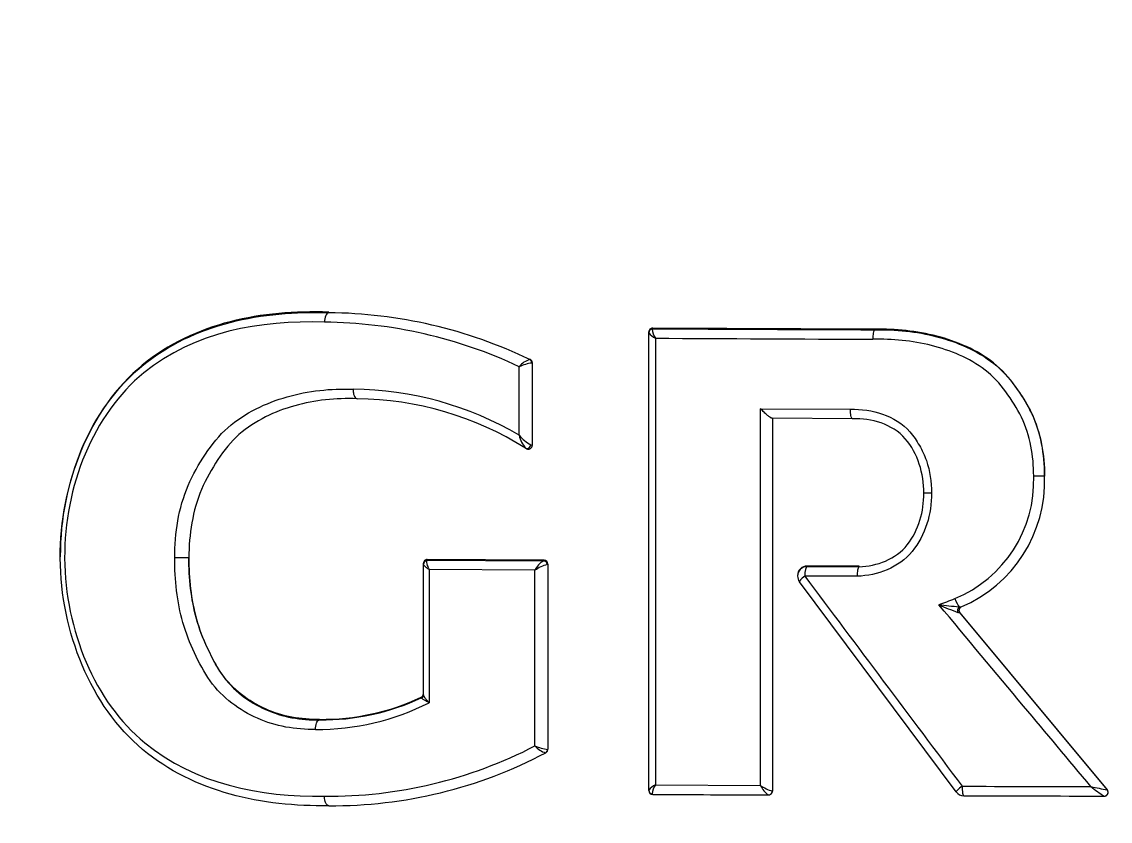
# Model space of a CAD drawing. Header units: centimetres. Extents: x -1797 to 2001, y -8788 to 1856.
# Drawn here: x 1075.244 to 1075.818, y 967.241 to 967.662 of the extents above; entities that cross this region are included whole.
import ezdxf

# ---------------------------------------------------------------- set-up
doc = ezdxf.new("R2010")
doc.units = ezdxf.units.CM
doc.header["$LTSCALE"] = 100
doc.header["$MEASUREMENT"] = 0
doc.linetypes.add('HIDDEN', pattern=[0.375, 0.25, -0.125])
doc.layers.add('HIDDEN -03', color=8, linetype='HIDDEN')
doc.layers.add('ID_Furniture-Fixed_01', color=141, linetype='Continuous')
doc.styles.add('ISO', font='isocp2.shx', dxfattribs={"width": 0.8})
doc.dimstyles.new('DIM DET', dxfattribs={"dimtxt": 0.05, "dimasz": 0.025, "dimexe": 0.025, "dimexo": 0.025, "dimgap": 0.025, "dimtad": 1, "dimzin": 0, "dimdsep": 46, "dimtxsty": 'ISO', "dimblk": 'ARCHTICK', "dimcen": 0.1, "dimdle": 0.025, "dimclrd": 15, "dimclre": 15, "dimclrt": 2, "dimadec": 0, "dimazin": 0, "dimtfac": 1, "dimtmove": 2, "dimatfit": 0, "dimldrblk": 'ARCHTICK', "dimfxl": 0.17, "dimtzin": 1, "dimarcsym": 0})

# ---------------------------------------------------------------- blocks, each defined once
blk = doc.blocks.new('_ARCHTICK')
at = {"color": 0, "linetype": 'ByBlock', "const_width": 0.15}
blk.add_lwpolyline([(-0.5, -0.5), (0.5, 0.5)], dxfattribs=at)

msp = doc.modelspace()

# ---------------------------------------------------------------- linework, layer by layer
at = {"layer": 'ID_Furniture-Fixed_01'}
for p, q in [((1075.40586, 967.50862, 0.00009), (1075.40585, 967.50862, 0.00009)), ((1075.40585, 967.50862, 0.00009), (1075.40586, 967.50862, 0.00009)), ((1075.40586, 967.50862, 0.00009), (1075.40586, 967.50891, 0.00009)), ((1075.57453, 967.49819, 0.00009), (1075.57453, 967.49848, 0.00009)), ((1075.57453, 967.49805, 0.00009), (1075.57453, 967.49819, 0.00009)), ((1075.57453, 967.2569, 0.00009), (1075.57453, 967.49805, 0.00009)), ((1075.57653, 967.50019, 0.00009), (1075.57635, 967.49995, 0.00009)), ((1075.69354, 967.4999, 0.00009), (1075.57653, 967.50047, 0.00009)), ((1075.57653, 967.50047, 0.00009), (1075.57653, 967.50019, 0.00009)), ((1075.69354, 967.49963, 0.00009), (1075.69354, 967.4999, 0.00009)), ((1075.69354, 967.49963, 0.00009), (1075.69354, 967.49963, 0.00009)), ((1075.69354, 967.49963, 0.00009), (1075.69354, 967.49963, 0.00009)), ((1075.57798, 967.49519, 0.00009), (1075.57798, 967.25975, 0.00009)), ((1075.50622, 967.44403, 0.00009), (1075.50622, 967.48016, 0.00009)), ((1075.51182, 967.48389, 0.00009), (1075.5119, 967.48386, 0.00009)), ((1075.5119, 967.48386, 0.00009), (1075.5119, 967.48411, 0.00009)), ((1075.51304, 967.48205, 0.00009), (1075.51291, 967.48208, 0.00009)), ((1075.51304, 967.4823, 0.00009), (1075.51304, 967.48205, 0.00009)), ((1075.51304, 967.48205, 0.00009), (1075.51304, 967.4387, 0.00009)), ((1075.63336, 967.25945, 0.00009), (1075.63336, 967.45798, 0.00009)), ((1075.63336, 967.45798, 0.00009), (1075.68069, 967.45777, 0.00009)), ((1075.6819, 967.45276, 0.00009), (1075.63954, 967.45295, 0.00009)), ((1075.63969, 967.45297, 0.00009), (1075.63969, 967.25645, 0.00009)), ((1075.5123, 967.43895, 0.00009), (1075.51304, 967.4387, 0.00009)), ((1075.78304, 967.42248, 0.00009), (1075.78304, 967.42273, 0.00009)), ((1075.26437, 967.3804, 0.00009), (1075.26437, 967.38003, 0.00009)), ((1075.26437, 967.38003, 0.00009), (1075.26437, 967.38, 0.00009)), ((1075.26437, 967.38, 0.00009), (1075.26437, 967.38, 0.00009)), ((1075.45576, 967.37627, 0.00009), (1075.45576, 967.37657, 0.00009)), ((1075.45576, 967.37602, 0.00009), (1075.45576, 967.37627, 0.00009)), ((1075.45576, 967.30724, 0.00009), (1075.45576, 967.37602, 0.00009)), ((1075.51929, 967.37811, 0.00009), (1075.45776, 967.37856, 0.00009)), ((1075.45776, 967.37856, 0.00009), (1075.45776, 967.37827, 0.00009)), ((1075.45776, 967.37827, 0.00009), (1075.51907, 967.37783, 0.00009)), ((1075.51907, 967.37783, 0.00009), (1075.51929, 967.37785, 0.00009)), ((1075.51929, 967.37785, 0.00009), (1075.51929, 967.37811, 0.00009)), ((1075.52129, 967.37585, 0.00009), (1075.52092, 967.37583, 0.00009)), ((1075.52129, 967.3761, 0.00009), (1075.52129, 967.37585, 0.00009)), ((1075.52129, 967.37585, 0.00009), (1075.52129, 967.27849, 0.00009)), ((1075.51449, 967.37286, 0.00009), (1075.45876, 967.37325, 0.00009)), ((1075.45876, 967.37325, 0.00009), (1075.45876, 967.30306, 0.00009)), ((1075.51449, 967.2803, 0.00009), (1075.51449, 967.37286, 0.00009)), ((1075.65287, 967.37011, 0.00009), (1075.65287, 967.36982, 0.00009)), ((1075.68532, 967.37497, 0.00009), (1075.65787, 967.37509, 0.00009)), ((1075.65787, 967.37509, 0.00009), (1075.65787, 967.37482, 0.00009)), ((1075.65787, 967.37482, 0.00009), (1075.68532, 967.3747, 0.00009)), ((1075.68531, 967.3747, 0.00009), (1075.68532, 967.3747, 0.00009)), ((1075.68532, 967.3747, 0.00009), (1075.68531, 967.3747, 0.00009)), ((1075.68532, 967.3747, 0.00009), (1075.68532, 967.37497, 0.00009)), ((1075.73649, 967.25603, 0.00009), (1075.65386, 967.36682, 0.00009)), ((1075.6843, 967.36971, 0.00009), (1075.65663, 967.36983, 0.00009)), ((1075.81605, 967.25737, 0.00009), (1075.73838, 967.35065, 0.00009)), ((1075.73838, 967.35065, 0.00009), (1075.73838, 967.35039, 0.00009)), ((1075.73838, 967.35039, 0.00009), (1075.81605, 967.25711, 0.00009)), ((1075.73838, 967.35039, 0.00009), (1075.73838, 967.35038, 0.00009)), ((1075.45462, 967.30565, 0.00009), (1075.45462, 967.30596, 0.00009)), ((1075.45475, 967.30556, 0.00009), (1075.45462, 967.30565, 0.00009)), ((1075.40101, 967.29399, 0.00009), (1075.40103, 967.29399, 0.00009)), ((1075.40103, 967.29399, 0.00009), (1075.40103, 967.29429, 0.00009)), ((1075.52121, 967.27846, 0.00009), (1075.52129, 967.27849, 0.00009)), ((1075.57453, 967.25675, 0.00009), (1075.57453, 967.2569, 0.00009)), ((1075.57798, 967.25975, 0.00009), (1075.63336, 967.25945, 0.00009)), ((1075.63954, 967.25643, 0.00009), (1075.63969, 967.25645, 0.00009)), ((1075.81603, 967.25711, 0.00009), (1075.81605, 967.25711, 0.00009)), ((1075.81605, 967.25711, 0.00009), (1075.81605, 967.25737, 0.00009)), ((1075.81651, 967.25583, 0.00009), (1075.81651, 967.25608, 0.00009)), ((1075.57633, 967.255, 0.00009), (1075.57653, 967.25475, 0.00009)), ((1075.40586, 967.24877, 0.00009), (1075.40585, 967.24877, 0.00009))]:
    msp.add_line(p, q, dxfattribs=at)
for centre, radius, start, end in [((1075.40365, 967.25979, 0.00009), 0.24883, 64.23393, 89.4914), ((1075.40146, 967.25814, 0.00009), 0.24549, 64.73967, 89.49926), ((1075.57652, 967.49849, 0.00009), 0.00199, 89.60628, 180.06853), ((1075.57653, 967.49819, 0.00009), 0.002, 90, 180), ((1075.58263, 967.50431, 0.00009), 0.01024, 217.69159, 242.9563), ((1075.5853, 967.50035, 0.00009), 0.00896, 182.59706, 215.2242), ((1075.94425, 1031.48815, 0.00009), 63.98901, 269.6707436, 269.775513), ((1075.94441, 1032.09447, 0.00009), 64.60033, 269.6749977, 269.7765715), ((1075.51467, 967.47352, 0.00009), 0.01075, 105.38118, 141.85575), ((1075.51568, 967.45982, 0.00009), 0.02243, 97.09453, 114.9466), ((1075.51102, 967.4823, 0.00009), 0.00202, 0.07586, 64.21758), ((1075.51104, 967.48205, 0.00009), 0.002, 0, 64.52957), ((1075.41704, 967.29248, 0.00009), 0.17584, 59.52755, 89.46528), ((1075.41903, 967.29311, 0.00009), 0.1702, 57.87315, 89.41708), ((1075.52368, 967.45877, 0.00009), 0.02285, 220.17285, 240.15615), ((1075.52057, 967.44687, 0.00009), 0.01463, 191.18864, 221.09067), ((1075.51117, 967.43863, 0.00009), 0.00186, 304.37392, 2.3367), ((1075.71014, 967.42003, 0.00009), 0.06719, 292.42267, 2.09692), ((1075.71086, 967.41997, 0.00009), 0.07222, 293.05092, 1.99149), ((1075.45774, 967.37658, 0.00009), 0.00198, 89.47359, 180.08938), ((1075.45776, 967.37627, 0.00009), 0.002, 90, 180), ((1075.52414, 967.36857, 0.00009), 0.01056, 118.71458, 156.03752), ((1075.52596, 967.35651, 0.00009), 0.01997, 104.60231, 125.03664), ((1075.51927, 967.37609, 0.00009), 0.00202, 0.06944, 89.53556), ((1075.51929, 967.37585, 0.00009), 0.002, 0, 90), ((1075.65785, 967.37011, 0.00009), 0.00498, 89.7616, 179.91356), ((1075.65787, 967.36982, 0.00009), 0.005, 90, 179.99218), ((1075.65787, 967.36982, 0.00009), 0.005, 180, 216.70092), ((1075.58863, 967.73453, 0.00009), 0.40433, 290.05921, 291.33991), ((1075.79774, 967.51325, 0.00009), 0.17346, 246.04686, 249.61179), ((1075.80423, 968.02801, 0.00009), 0.67766, 263.48261, 264.39387), ((1075.73976, 967.35161, 0.00009), 0.00263, 131.12876, 201.13929), ((1075.73924, 967.36307, 0.00009), 0.00956, 262.71967, 269.38339), ((1075.73991, 967.35167, 0.00009), 0.002, 172.05664, 180.00417), ((1075.73991, 967.35193, 0.00009), 0.002, 179.94265, 219.90922), ((1075.73991, 967.35167, 0.00009), 0.002, 180.00417, 219.85677), ((1075.73974, 967.35178, 0.00009), 0.0018, 150.70518, 174.89703), ((1075.45377, 967.30775, 0.00009), 0.00198, 295.15426, 0.09233), ((1075.45376, 967.30746, 0.00009), 0.002, 295.48941, 0), ((1075.39997, 967.41891, 0.00009), 0.12992, 269.52661, 296.90613), ((1075.40219, 967.41783, 0.00009), 0.12355, 269.45929, 295.10763), ((1075.40221, 967.41757, 0.00009), 0.12358, 269.4522, 295.09319), ((1075.40565, 967.49024, 0.00009), 0.23648, 269.50382, 297.40452), ((1075.52277, 967.28707, 0.00009), 0.01069, 219.27557, 256.02198), ((1075.52382, 967.30111, 0.00009), 0.0228, 245.85889, 263.42393), ((1075.40781, 967.48874, 0.00009), 0.23998, 269.53529, 297.92244), ((1075.58252, 967.25072, 0.00009), 0.0101, 116.7393, 142.28141), ((1075.57653, 967.25675, 0.00009), 0.002, 180, 270), ((1075.58523, 967.25456, 0.00009), 0.00891, 144.4217, 177.15168), ((1075.64437, 967.26445, 0.00009), 0.01209, 204.41025, 235.95694), ((1075.64645, 967.2784, 0.00009), 0.02303, 235.35558, 252.52901), ((1075.74049, 967.25902, 0.00009), 0.005, 216.72686, 269.8159), ((1075.9582, 1035.60794, 0.00009), 68.34926, 269.8167417, 269.8736482), ((1075.84949, 967.44397, 0.00009), 0.18983, 257.21181, 259.84785), ((1075.84572, 967.30498, 0.00009), 0.05992, 230.33716, 238.60768), ((1075.81452, 967.25608, 0.00009), 0.002, 359.99484, 39.91746), ((1075.81451, 967.25583, 0.00009), 0.002, 359.9926, 39.8425), ((1075.81451, 967.25583, 0.00009), 0.002, 338.06768, 359.9926), ((1075.94141, 1030.67333, 0.00009), 63.41963, 269.6703561, 269.7255266), ((1075.63767, 967.25646, 0.00009), 0.00202, 271.93961, 318.09249), ((1075.95787, 1034.95113, 0.00009), 67.69745, 269.8160211, 269.8786622)]:
    msp.add_arc(centre, radius, start, end, dxfattribs=at)
for centre, major_axis, ratio, start_param, end_param in [((1075.57653, 967.49805, 0.00009), (-0.002, 0), 0.954753, 4.804571, 6.283185), ((1075.51096, 967.48208, 0.00009), (0.00075, 0.00186), 0.969044, 5.084431, 6.219314), ((1075.5106, 967.43895, 0.00009), (0.00102, 0.00172), 0.814228, 3.116063, 5.163589), ((1075.77804, 967.42247, 0.00009), (0.005, 0.00001), 0.005308, 0.000028, 1.721845), ((1075.72439, 967.41356, 0.00009), (-0.005, 0.00001), 0.004257, 4.907815, 6.283162), ((1075.32714, 967.37941, 0.00009), (-0.005, -0.00001), 0.002307, 3.141565, 5.23132), ((1075.45776, 967.37602, 0.00009), (-0.002, 0), 0.92796, 4.867484, 6.283185), ((1075.51907, 967.37583, 0.00009), (0.00009, -0.002), 0.927078, 1.531426, 3.09502), ((1075.65787, 967.36982, 0.00009), (0.00002, 0.005), 0.248223, 0.018017, 1.570134), ((1075.65787, 967.36982, 0.00009), (0.00401, 0.00299), 0.152789, 1.770065, 3.152171), ((1075.73669, 967.35791, 0.00009), (0.00187, -0.00464), 0.169944, 4.641895, 5.837775), ((1075.7399, 967.35167, 0.00009), (0.00129, -0.00153), 0.998611, 3.147387, 4.709911), ((1075.7399, 967.35167, 0.00009), (0.00129, -0.00153), 0.998611, 2.830478, 3.147387), ((1075.45376, 967.30724, 0.00009), (-0.002, 0), 0.967509, 2.088502, 3.141593), ((1075.51924, 967.27846, 0.00009), (-0.00107, 0.00169), 0.977594, 3.068498, 4.158213), ((1075.57653, 967.2569, 0.00009), (0.002, 0), 0.954676, 3.141593, 4.609234), ((1075.6376, 967.25643, 0.00009), (-0.00014, 0.002), 0.968652, 3.071281, 4.646857), ((1075.74049, 967.25902, 0.00009), (0.00401, 0.00299), 0.110849, 1.715321, 3.152112), ((1075.74049, 967.25902, 0.00009), (0.00002, 0.005), 0.181035, 1.569585, 3.159339)]:
    msp.add_ellipse(centre, major_axis=major_axis, ratio=ratio, start_param=start_param, end_param=end_param, dxfattribs=at)
for points, knots in [([(1075.40586, 967.24877, 0.00009), (1075.37089, 967.24819, 0.00009), (1075.33497, 967.2557, 0.00009), (1075.28059, 967.30115, 0.00009), (1075.26459, 967.34034, 0.00009), (1075.26416, 967.41814, 0.00009), (1075.27974, 967.45754, 0.00009), (1075.33495, 967.50323, 0.00009), (1075.3709, 967.50977, 0.00009), (1075.40586, 967.50862, 0.00009)], [0, 0, 0, 0, 0.25, 0.25, 0.5, 0.5, 0.75, 0.75, 1, 1, 1, 1]), ([(1075.40586, 967.50891, 0.00009), (1075.37059, 967.51009, 0.00009), (1075.33531, 967.50367, 0.00009), (1075.28003, 967.45832, 0.00009), (1075.26435, 967.41948, 0.00009), (1075.26437, 967.38036, 0.00009)], [0, 0, 0, 0, 0.501489, 0.501489, 1, 1, 1, 1]), ([(1075.40585, 967.50862, 0.00009), (1075.4056, 967.50861, 0.00009), (1075.40535, 967.5085, 0.00009), (1075.40512, 967.50831, 0.00009), (1075.40489, 967.50812, 0.00009), (1075.40466, 967.50783, 0.00009), (1075.40447, 967.50747, 0.00009), (1075.40427, 967.50712, 0.00009), (1075.4041, 967.50668, 0.00009), (1075.40396, 967.5062, 0.00009), (1075.40382, 967.5057, 0.00009), (1075.40372, 967.50515, 0.00009), (1075.40366, 967.50458, 0.00009), (1075.40363, 967.50426, 0.00009), (1075.40361, 967.50394, 0.00009), (1075.4036, 967.50363, 0.00009)], [0, 0, 0, 0, 0.217017, 0.217017, 0.217017, 0.434033, 0.434033, 0.434033, 0.651055, 0.651055, 0.651055, 0.876443, 0.876443, 0.876443, 1, 1, 1, 1]), ([(1075.4036, 967.50363, 0.00009), (1075.36955, 967.50475, 0.00009), (1075.33513, 967.49859, 0.00009), (1075.28173, 967.4552, 0.00009), (1075.26646, 967.41692, 0.00009), (1075.26691, 967.34145, 0.00009), (1075.28262, 967.30344, 0.00009), (1075.33522, 967.26031, 0.00009), (1075.36967, 967.25323, 0.00009), (1075.4036, 967.25377, 0.00009)], [0, 0, 0, 0, 0.25, 0.25, 0.5, 0.5, 0.75, 0.75, 1, 1, 1, 1]), ([(1075.69354, 967.49963, 0.00009), (1075.69341, 967.49962, 0.00009), (1075.69329, 967.49951, 0.00009), (1075.69318, 967.49931, 0.00009), (1075.69306, 967.49911, 0.00009), (1075.69296, 967.49882, 0.00009), (1075.69287, 967.49846, 0.00009), (1075.69277, 967.49811, 0.00009), (1075.6927, 967.49767, 0.00009), (1075.69264, 967.49719, 0.00009), (1075.69258, 967.49669, 0.00009), (1075.69253, 967.49614, 0.00009), (1075.69251, 967.49558, 0.00009), (1075.6925, 967.49527, 0.00009), (1075.6925, 967.49495, 0.00009), (1075.6925, 967.49464, 0.00009)], [0, 0, 0, 0, 0.217965, 0.217965, 0.217965, 0.43593, 0.43593, 0.43593, 0.653902, 0.653902, 0.653902, 0.876946, 0.876946, 0.876946, 1, 1, 1, 1]), ([(1075.78304, 967.42273, 0.00009), (1075.78303, 967.42841, 0.00009), (1075.78257, 967.43402, 0.00009), (1075.78042, 967.44504, 0.00009), (1075.77866, 967.45052, 0.00009), (1075.77388, 967.46069, 0.00009), (1075.77086, 967.4654, 0.00009), (1075.76425, 967.47449, 0.00009), (1075.76052, 967.47872, 0.00009), (1075.75185, 967.48564, 0.00009), (1075.74692, 967.48844, 0.00009), (1075.73686, 967.49304, 0.00009), (1075.73165, 967.49485, 0.00009), (1075.71557, 967.49905, 0.00009), (1075.70456, 967.50011, 0.00009), (1075.69354, 967.4999, 0.00009)], [0, 0, 0, 0, 0.125, 0.125, 0.25, 0.25, 0.375, 0.375, 0.5, 0.5, 0.625, 0.625, 0.75, 0.75, 1, 1, 1, 1]), ([(1075.69354, 967.49963, 0.00009), (1075.70449, 967.49984, 0.00009), (1075.71557, 967.49879, 0.00009), (1075.73168, 967.49458, 0.00009), (1075.73689, 967.49276, 0.00009), (1075.74695, 967.48816, 0.00009), (1075.75189, 967.48536, 0.00009), (1075.76056, 967.47842, 0.00009), (1075.76427, 967.47421, 0.00009), (1075.77088, 967.46512, 0.00009), (1075.77389, 967.4604, 0.00009), (1075.78105, 967.4452, 0.00009), (1075.78302, 967.43369, 0.00009), (1075.78304, 967.42248, 0.00009)], [0, 0, 0, 0, 0.25, 0.25, 0.375, 0.375, 0.5, 0.5, 0.625, 0.625, 0.75, 0.75, 1, 1, 1, 1]), ([(1075.77729, 967.42249, 0.00009), (1075.77728, 967.42785, 0.00009), (1075.77685, 967.43315, 0.00009), (1075.7748, 967.44355, 0.00009), (1075.77313, 967.44872, 0.00009), (1075.76856, 967.45826, 0.00009), (1075.76569, 967.46269, 0.00009), (1075.75941, 967.47124, 0.00009), (1075.75589, 967.47518, 0.00009), (1075.74762, 967.4816, 0.00009), (1075.74292, 967.48416, 0.00009), (1075.7334, 967.48839, 0.00009), (1075.72847, 967.49005, 0.00009), (1075.71324, 967.49389, 0.00009), (1075.7029, 967.49484, 0.00009), (1075.6925, 967.49464, 0.00009)], [0, 0, 0, 0, 0.125, 0.125, 0.25, 0.25, 0.375, 0.375, 0.5, 0.5, 0.625, 0.625, 0.75, 0.75, 1, 1, 1, 1]), ([(1075.32466, 967.37942, 0.00009), (1075.32467, 967.386, 0.00009), (1075.32516, 967.39253, 0.00009), (1075.32742, 967.40528, 0.00009), (1075.32926, 967.41161, 0.00009), (1075.33425, 967.42333, 0.00009), (1075.33739, 967.42875, 0.00009), (1075.3443, 967.4392, 0.00009), (1075.34818, 967.44404, 0.00009), (1075.35717, 967.45202, 0.00009), (1075.36229, 967.45526, 0.00009), (1075.37278, 967.46058, 0.00009), (1075.37823, 967.46268, 0.00009), (1075.39515, 967.46752, 0.00009), (1075.40686, 967.4687, 0.00009), (1075.41868, 967.46831, 0.00009)], [0, 0, 0, 0, 0.125, 0.125, 0.25, 0.25, 0.375, 0.375, 0.5, 0.5, 0.625, 0.625, 0.75, 0.75, 1, 1, 1, 1]), ([(1075.41868, 967.46831, 0.00009), (1075.41868, 967.46799, 0.00009), (1075.41869, 967.46767, 0.00009), (1075.41871, 967.46736, 0.00009), (1075.41874, 967.46675, 0.00009), (1075.41884, 967.46616, 0.00009), (1075.41897, 967.46563, 0.00009), (1075.41909, 967.46516, 0.00009), (1075.41925, 967.46473, 0.00009), (1075.41943, 967.46438, 0.00009), (1075.41961, 967.46404, 0.00009), (1075.41982, 967.46376, 0.00009), (1075.42005, 967.46358, 0.00009), (1075.42027, 967.46339, 0.00009), (1075.42051, 967.4633, 0.00009), (1075.42075, 967.4633, 0.00009)], [0, 0, 0, 0, 0.121109, 0.121109, 0.121109, 0.358901, 0.358901, 0.358901, 0.572605, 0.572605, 0.572605, 0.786302, 0.786302, 0.786302, 1, 1, 1, 1]), ([(1075.42075, 967.4633, 0.00009), (1075.40959, 967.46369, 0.00009), (1075.39857, 967.46259, 0.00009), (1075.38263, 967.4581, 0.00009), (1075.37749, 967.45615, 0.00009), (1075.36761, 967.45119, 0.00009), (1075.36278, 967.44818, 0.00009), (1075.35433, 967.44071, 0.00009), (1075.35068, 967.43614, 0.00009), (1075.34416, 967.42622, 0.00009), (1075.34118, 967.42108, 0.00009), (1075.33409, 967.40439, 0.00009), (1075.33216, 967.39178, 0.00009), (1075.33214, 967.37942, 0.00009)], [0, 0, 0, 0, 0.25, 0.25, 0.375, 0.375, 0.5, 0.5, 0.625, 0.625, 0.75, 0.75, 1, 1, 1, 1]), ([(1075.63954, 967.45295, 0.00009), (1075.63943, 967.45294, 0.00009), (1075.63926, 967.45299, 0.00009), (1075.63905, 967.4531, 0.00009), (1075.63884, 967.4532, 0.00009), (1075.63859, 967.45336, 0.00009), (1075.63832, 967.45354, 0.00009), (1075.63794, 967.45381, 0.00009), (1075.63751, 967.45413, 0.00009), (1075.63708, 967.45449, 0.00009), (1075.63648, 967.45499, 0.00009), (1075.63584, 967.45555, 0.00009), (1075.63523, 967.45613, 0.00009), (1075.63462, 967.4567, 0.00009), (1075.63402, 967.45729, 0.00009), (1075.63345, 967.45788, 0.00009), (1075.63342, 967.45791, 0.00009), (1075.63339, 967.45795, 0.00009), (1075.63336, 967.45798, 0.00009)], [0, 0, 0, 0, 0.136655, 0.136655, 0.136655, 0.27226, 0.27226, 0.27226, 0.461848, 0.461848, 0.461848, 0.726052, 0.726052, 0.726052, 0.985287, 0.985287, 0.985287, 1, 1, 1, 1]), ([(1075.68069, 967.45777, 0.00009), (1075.68646, 967.4579, 0.00009), (1075.69223, 967.45709, 0.00009), (1075.70304, 967.45321, 0.00009), (1075.70822, 967.45016, 0.00009), (1075.71405, 967.4436, 0.00009), (1075.71562, 967.44117, 0.00009), (1075.71849, 967.43613, 0.00009), (1075.71977, 967.43347, 0.00009), (1075.72268, 967.4252, 0.00009), (1075.72341, 967.41946, 0.00009), (1075.72342, 967.41358, 0.00009)], [0, 0, 0, 0, 0.25, 0.25, 0.5, 0.5, 0.625, 0.625, 0.75, 0.75, 1, 1, 1, 1]), ([(1075.6819, 967.45276, 0.00009), (1075.68177, 967.45275, 0.00009), (1075.68164, 967.45284, 0.00009), (1075.68152, 967.45301, 0.00009), (1075.68139, 967.45319, 0.00009), (1075.68128, 967.45346, 0.00009), (1075.68117, 967.4538, 0.00009), (1075.68107, 967.45415, 0.00009), (1075.68097, 967.45457, 0.00009), (1075.6809, 967.45504, 0.00009), (1075.68083, 967.45551, 0.00009), (1075.68077, 967.45604, 0.00009), (1075.68073, 967.45658, 0.00009), (1075.68073, 967.45668, 0.00009), (1075.68072, 967.45679, 0.00009), (1075.68072, 967.45689, 0.00009), (1075.6807, 967.45718, 0.00009), (1075.68069, 967.45747, 0.00009), (1075.68069, 967.45777, 0.00009)], [0, 0, 0, 0, 0.212212, 0.212212, 0.212212, 0.424423, 0.424423, 0.424423, 0.636643, 0.636643, 0.636643, 0.848881, 0.848881, 0.848881, 0.888389, 0.888389, 0.888389, 1, 1, 1, 1]), ([(1075.71939, 967.41356, 0.00009), (1075.71938, 967.42382, 0.00009), (1075.71635, 967.43439, 0.00009), (1075.70623, 967.44612, 0.00009), (1075.70163, 967.4488, 0.00009), (1075.69209, 967.45219, 0.00009), (1075.68686, 967.45288, 0.00009), (1075.6819, 967.45276, 0.00009)], [0, 0, 0, 0, 0.5, 0.5, 0.75, 0.75, 1, 1, 1, 1]), ([(1075.50957, 967.43724, 0.00009), (1075.50965, 967.43718, 0.00009), (1075.50983, 967.43708, 0.00009), (1075.50998, 967.43699, 0.00009), (1075.51011, 967.43692, 0.00009), (1075.51025, 967.43686, 0.00009), (1075.5105, 967.43676, 0.00009), (1075.51093, 967.43668, 0.00009), (1075.51152, 967.43673, 0.00009), (1075.51202, 967.43689, 0.00009), (1075.5122, 967.43708, 0.00009), (1075.51222, 967.43709, 0.00009)], [0, 0, 0, 0, 0.126728, 0.302766, 0.372262, 0.418653, 0.483819, 0.603631, 0.774763, 0.983033, 1, 1, 1, 1]), ([(1075.72342, 967.41358, 0.00009), (1075.72341, 967.40802, 0.00009), (1075.72275, 967.40253, 0.00009), (1075.7193, 967.39205, 0.00009), (1075.71668, 967.38711, 0.00009), (1075.70985, 967.37851, 0.00009), (1075.70516, 967.3753, 0.00009), (1075.6951, 967.37101, 0.00009), (1075.68975, 967.36993, 0.00009), (1075.6843, 967.36971, 0.00009)], [0, 0, 0, 0, 0.25, 0.25, 0.5, 0.5, 0.75, 0.75, 1, 1, 1, 1]), ([(1075.68532, 967.3747, 0.00009), (1075.69011, 967.37489, 0.00009), (1075.69481, 967.37585, 0.00009), (1075.70365, 967.37964, 0.00009), (1075.70778, 967.3825, 0.00009), (1075.71363, 967.3902, 0.00009), (1075.71592, 967.3946, 0.00009), (1075.71884, 967.40386, 0.00009), (1075.71938, 967.40862, 0.00009), (1075.71939, 967.41356, 0.00009)], [0, 0, 0, 0, 0.25, 0.25, 0.5, 0.5, 0.75, 0.75, 1, 1, 1, 1]), ([(1075.39889, 967.289, 0.00009), (1075.38838, 967.28876, 0.00009), (1075.37791, 967.29062, 0.00009), (1075.35881, 967.29905, 0.00009), (1075.34993, 967.30547, 0.00009), (1075.34012, 967.31913, 0.00009), (1075.33751, 967.32414, 0.00009), (1075.33269, 967.33439, 0.00009), (1075.33058, 967.33978, 0.00009), (1075.32585, 967.35632, 0.00009), (1075.32467, 967.36775, 0.00009), (1075.32466, 967.37942, 0.00009)], [0, 0, 0, 0, 0.25, 0.25, 0.5, 0.5, 0.625, 0.625, 0.75, 0.75, 1, 1, 1, 1]), ([(1075.40103, 967.29429, 0.00009), (1075.39121, 967.29405, 0.00009), (1075.38149, 967.29576, 0.00009), (1075.36358, 967.30375, 0.00009), (1075.35529, 967.3099, 0.00009), (1075.34642, 967.32272, 0.00009), (1075.34398, 967.32749, 0.00009), (1075.33955, 967.33708, 0.00009), (1075.33764, 967.34203, 0.00009), (1075.33327, 967.35758, 0.00009), (1075.33215, 967.36865, 0.00009), (1075.33214, 967.37967, 0.00009)], [0, 0, 0, 0, 0.25, 0.25, 0.5, 0.5, 0.625, 0.625, 0.75, 0.75, 1, 1, 1, 1]), ([(1075.33214, 967.37942, 0.00009), (1075.33215, 967.36856, 0.00009), (1075.33322, 967.35759, 0.00009), (1075.33758, 967.34195, 0.00009), (1075.33954, 967.33685, 0.00009), (1075.34403, 967.32715, 0.00009), (1075.34644, 967.32241, 0.00009), (1075.35546, 967.30944, 0.00009), (1075.36371, 967.3034, 0.00009), (1075.38146, 967.2955, 0.00009), (1075.3912, 967.29376, 0.00009), (1075.40101, 967.29399, 0.00009)], [0, 0, 0, 0, 0.25, 0.25, 0.375, 0.375, 0.5, 0.5, 0.75, 0.75, 1, 1, 1, 1]), ([(1075.45876, 967.37325, 0.00009), (1075.45872, 967.37328, 0.00009), (1075.45868, 967.3733, 0.00009), (1075.45865, 967.37333, 0.00009), (1075.45855, 967.37339, 0.00009), (1075.45846, 967.37345, 0.00009), (1075.45837, 967.37352, 0.00009), (1075.45822, 967.37362, 0.00009), (1075.45807, 967.37372, 0.00009), (1075.45792, 967.37383, 0.00009), (1075.45757, 967.37408, 0.00009), (1075.45723, 967.37434, 0.00009), (1075.45695, 967.37458, 0.00009), (1075.45655, 967.37491, 0.00009), (1075.45623, 967.37522, 0.00009), (1075.45602, 967.37548, 0.00009), (1075.45585, 967.3757, 0.00009), (1075.45576, 967.37588, 0.00009), (1075.45576, 967.37602, 0.00009)], [0, 0, 0, 0, 0.022221, 0.022221, 0.022221, 0.078315, 0.078315, 0.078315, 0.171963, 0.171963, 0.171963, 0.406946, 0.406946, 0.406946, 0.731842, 0.731842, 0.731842, 1, 1, 1, 1]), ([(1075.45745, 967.37785, 0.00009), (1075.45736, 967.37763, 0.00009), (1075.45735, 967.37732, 0.00009), (1075.45739, 967.37696, 0.00009), (1075.45743, 967.37653, 0.00009), (1075.45756, 967.37601, 0.00009), (1075.45776, 967.37546, 0.00009), (1075.4579, 967.37506, 0.00009), (1075.45807, 967.37463, 0.00009), (1075.45827, 967.37421, 0.00009), (1075.45835, 967.37403, 0.00009), (1075.45844, 967.37386, 0.00009), (1075.45853, 967.37369, 0.00009), (1075.45858, 967.37359, 0.00009), (1075.45864, 967.37348, 0.00009), (1075.45869, 967.37338, 0.00009), (1075.45871, 967.37334, 0.00009), (1075.45873, 967.3733, 0.00009), (1075.45876, 967.37325, 0.00009)], [0, 0, 0, 0, 0.268142, 0.268142, 0.268142, 0.593028, 0.593028, 0.593028, 0.82822, 0.82822, 0.82822, 0.921803, 0.921803, 0.921803, 0.977789, 0.977789, 0.977789, 1, 1, 1, 1]), ([(1075.68531, 967.3747, 0.00009), (1075.68519, 967.37468, 0.00009), (1075.68506, 967.37457, 0.00009), (1075.68495, 967.37437, 0.00009), (1075.68483, 967.37417, 0.00009), (1075.68472, 967.37388, 0.00009), (1075.68463, 967.37352, 0.00009), (1075.68454, 967.37316, 0.00009), (1075.68447, 967.37272, 0.00009), (1075.68441, 967.37224, 0.00009), (1075.68436, 967.37175, 0.00009), (1075.68432, 967.37122, 0.00009), (1075.68431, 967.37067, 0.00009), (1075.6843, 967.37057, 0.00009), (1075.6843, 967.37048, 0.00009), (1075.6843, 967.37039, 0.00009), (1075.6843, 967.37016, 0.00009), (1075.6843, 967.36994, 0.00009), (1075.6843, 967.36971, 0.00009)], [0, 0, 0, 0, 0.218736, 0.218736, 0.218736, 0.43747, 0.43747, 0.43747, 0.65623, 0.65623, 0.65623, 0.87504, 0.87504, 0.87504, 0.911476, 0.911476, 0.911476, 1, 1, 1, 1]), ([(1075.65663, 967.36983, 0.00009), (1075.67041, 967.35141, 0.00009), (1075.68422, 967.33296, 0.00009), (1075.69805, 967.31449, 0.00009), (1075.71188, 967.29603, 0.00009), (1075.72572, 967.27754, 0.00009), (1075.73959, 967.25903, 0.00009)], [0, 0, 0, 0, 0.500114, 0.500114, 0.500114, 1, 1, 1, 1]), ([(1075.80747, 967.25885, 0.00009), (1075.79563, 967.273, 0.00009), (1075.7838, 967.28715, 0.00009), (1075.77199, 967.30128, 0.00009), (1075.75707, 967.31912, 0.00009), (1075.74218, 967.33694, 0.00009), (1075.72731, 967.35473, 0.00009)], [0, 0, 0, 0, 0.442074, 0.442074, 0.442074, 1, 1, 1, 1]), ([(1075.73838, 967.35038, 0.00009), (1075.73838, 967.35036, 0.00009), (1075.73832, 967.35036, 0.00009), (1075.73822, 967.35038, 0.00009), (1075.73819, 967.35038, 0.00009), (1075.73816, 967.35039, 0.00009), (1075.73812, 967.3504, 0.00009), (1075.73795, 967.35045, 0.00009), (1075.7377, 967.35052, 0.00009), (1075.73743, 967.35062, 0.00009), (1075.73739, 967.35063, 0.00009), (1075.73735, 967.35064, 0.00009), (1075.73731, 967.35066, 0.00009)], [0, 0, 0, 0, 0.349641, 0.349641, 0.349641, 0.456142, 0.456142, 0.456142, 0.932489, 0.932489, 0.932489, 1, 1, 1, 1]), ([(1075.45576, 967.30724, 0.00009), (1075.45576, 967.30703, 0.00009), (1075.45586, 967.30674, 0.00009), (1075.45603, 967.30641, 0.00009), (1075.45621, 967.30608, 0.00009), (1075.45646, 967.3057, 0.00009), (1075.45676, 967.3053, 0.00009), (1075.45711, 967.30484, 0.00009), (1075.45753, 967.30435, 0.00009), (1075.45799, 967.30386, 0.00009), (1075.4582, 967.30363, 0.00009), (1075.45841, 967.3034, 0.00009), (1075.45864, 967.30318, 0.00009), (1075.45868, 967.30314, 0.00009), (1075.45872, 967.3031, 0.00009), (1075.45876, 967.30306, 0.00009)], [0, 0, 0, 0, 0.258661, 0.258661, 0.258661, 0.525259, 0.525259, 0.525259, 0.835615, 0.835615, 0.835615, 0.975933, 0.975933, 0.975933, 1, 1, 1, 1]), ([(1075.45876, 967.30306, 0.00009), (1075.45871, 967.30308, 0.00009), (1075.45866, 967.30311, 0.00009), (1075.45861, 967.30313, 0.00009), (1075.45833, 967.30327, 0.00009), (1075.45806, 967.3034, 0.00009), (1075.4578, 967.30354, 0.00009), (1075.45722, 967.30383, 0.00009), (1075.45668, 967.30413, 0.00009), (1075.45622, 967.3044, 0.00009), (1075.45583, 967.30464, 0.00009), (1075.45549, 967.30487, 0.00009), (1075.45523, 967.30507, 0.00009), (1075.45497, 967.30526, 0.00009), (1075.4548, 967.30543, 0.00009), (1075.45475, 967.30556, 0.00009)], [0, 0, 0, 0, 0.024074, 0.024074, 0.024074, 0.164247, 0.164247, 0.164247, 0.474358, 0.474358, 0.474358, 0.740794, 0.740794, 0.740794, 1, 1, 1, 1]), ([(1075.39889, 967.289, 0.00009), (1075.39889, 967.28928, 0.00009), (1075.3989, 967.28956, 0.00009), (1075.39892, 967.28984, 0.00009), (1075.39896, 967.29043, 0.00009), (1075.39905, 967.291, 0.00009), (1075.39918, 967.29152, 0.00009), (1075.3993, 967.292, 0.00009), (1075.39946, 967.29244, 0.00009), (1075.39965, 967.2928, 0.00009), (1075.39984, 967.29317, 0.00009), (1075.40005, 967.29346, 0.00009), (1075.40028, 967.29366, 0.00009), (1075.40051, 967.29386, 0.00009), (1075.40076, 967.29398, 0.00009), (1075.40101, 967.29399, 0.00009)], [0, 0, 0, 0, 0.109785, 0.109785, 0.109785, 0.342907, 0.342907, 0.342907, 0.561946, 0.561946, 0.561946, 0.780972, 0.780972, 0.780972, 1, 1, 1, 1]), ([(1075.52025, 967.27673, 0.00009), (1075.52031, 967.27676, 0.00009), (1075.52038, 967.27681, 0.00009), (1075.52061, 967.27698, 0.00009), (1075.5209, 967.27728, 0.00009), (1075.52113, 967.27762, 0.00009), (1075.52117, 967.27785, 0.00009), (1075.52118, 967.2779, 0.00009)], [0, 0, 0, 0, 0.252354, 0.360922, 0.57473, 0.933525, 1, 1, 1, 1]), ([(1075.63918, 967.25511, 0.00009), (1075.63918, 967.25511, 0.00009), (1075.63936, 967.25526, 0.00009), (1075.63957, 967.25572, 0.00009), (1075.63973, 967.25621, 0.00009), (1075.63969, 967.25644, 0.00009), (1075.63969, 967.25645, 0.00009)], [0, 0, 0, 0, 0.011217, 0.496318, 0.98948, 1, 1, 1, 1]), ([(1075.40585, 967.24877, 0.00009), (1075.4056, 967.24876, 0.00009), (1075.40535, 967.24884, 0.00009), (1075.40512, 967.24902, 0.00009), (1075.40489, 967.2492, 0.00009), (1075.40466, 967.24947, 0.00009), (1075.40447, 967.24981, 0.00009), (1075.40427, 967.25015, 0.00009), (1075.4041, 967.25058, 0.00009), (1075.40396, 967.25105, 0.00009), (1075.40383, 967.25152, 0.00009), (1075.40373, 967.25205, 0.00009), (1075.40367, 967.25259, 0.00009), (1075.40366, 967.25267, 0.00009), (1075.40365, 967.25274, 0.00009), (1075.40364, 967.25282, 0.00009), (1075.40362, 967.25313, 0.00009), (1075.4036, 967.25345, 0.00009), (1075.4036, 967.25377, 0.00009)], [0, 0, 0, 0, 0.212405, 0.212405, 0.212405, 0.424809, 0.424809, 0.424809, 0.637219, 0.637219, 0.637219, 0.849641, 0.849641, 0.849641, 0.879092, 0.879092, 0.879092, 1, 1, 1, 1]), ([(1075.8148, 967.25385, 0.00009), (1075.81487, 967.25386, 0.00009), (1075.81505, 967.25389, 0.00009), (1075.81549, 967.25405, 0.00009), (1075.81596, 967.25441, 0.00009), (1075.8163, 967.25482, 0.00009), (1075.81636, 967.25507, 0.00009), (1075.81636, 967.25508, 0.00009)], [0, 0, 0, 0, 0.106202, 0.318993, 0.617911, 0.975767, 1, 1, 1, 1])]:
    msp.add_open_spline(points, degree=3, knots=knots, dxfattribs=at)
msp.add_rational_spline([(1075.81451, 967.25382, 0.00009), (1075.81578, 967.25382, 0.00009), (1075.81631, 967.25498, 0.00009), (1075.81685, 967.25613, 0.00009), (1075.81603, 967.25711, 0.00009)], [1, 0.843174094693, 1, 0.843174094693, 1], degree=2, knots=[0, 0, 0, 0.5, 0.5, 1, 1, 1], dxfattribs=at)

# ---------------------------------------------------------------- leaders
at = {"layer": 'HIDDEN -03'}
for points in [[(1007.87157, 960.37857, 0.00009), (1126.69192, 1037.30261, 0.00009), (1220.45214, 1037.30261, 0.00009)], [(1036.84056, 958.59996, 0.00009), (1133.03188, 1017.46335, 0.00009), (1220.45214, 1017.46335, 0.00009)]]:
    msp.add_leader(points, dimstyle='DIM DET', override={"dimasz": 0.04, "dimtad": 0, "dimclrd": 251, "dimldrblk": 'Dot', "dimfxl": 0.1}, dxfattribs=at)

doc.saveas('drawing.dxf')
